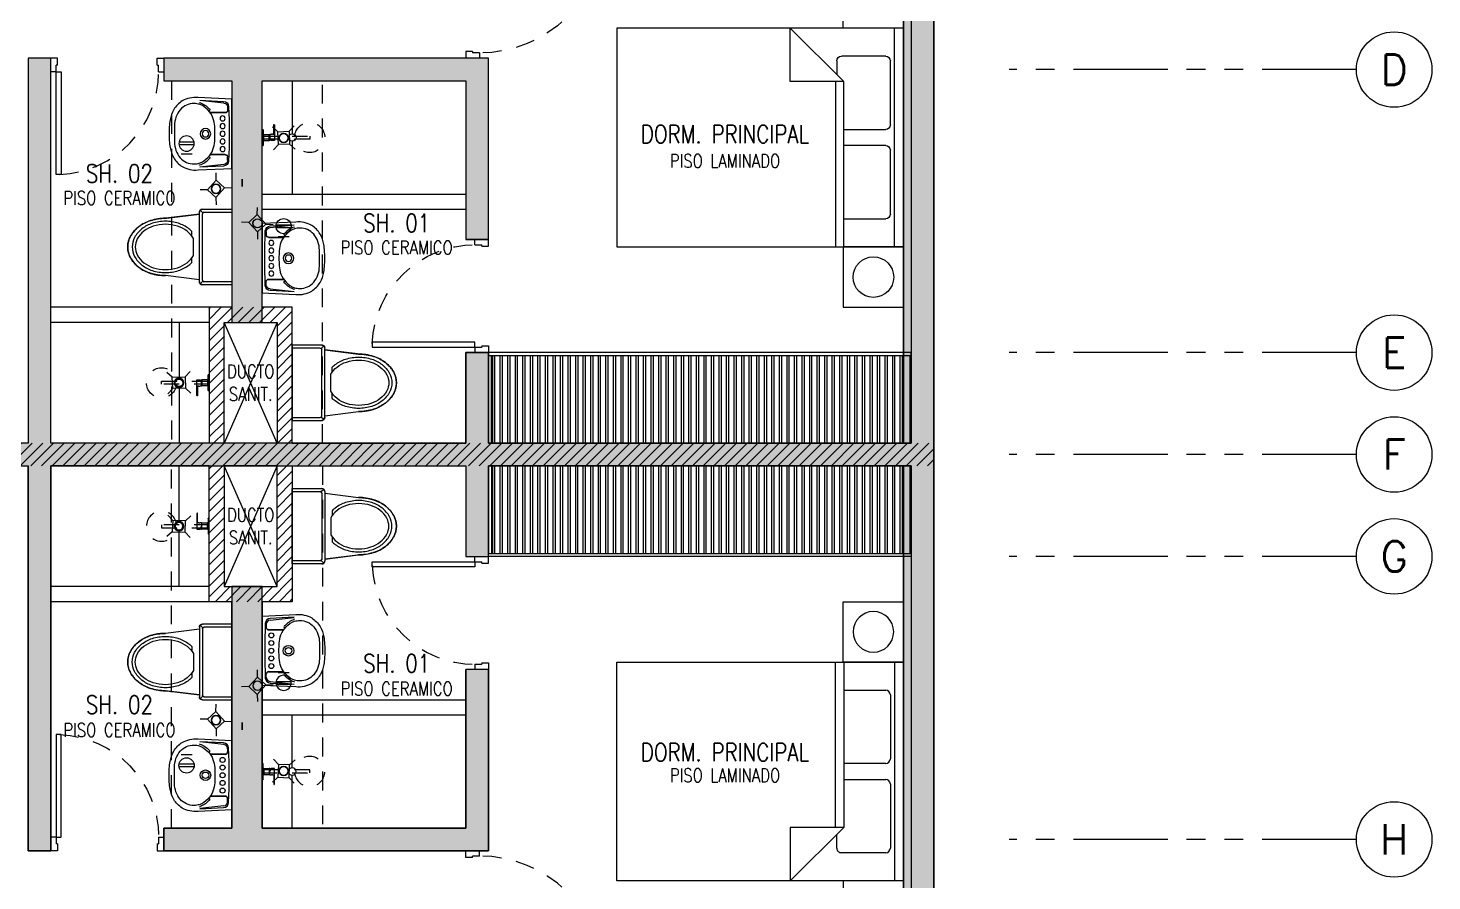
# Model space of a CAD drawing. Header units: millimetres. Extents: x 3738 to 3833, y 1327 to 1657.
# Drawn here: x 3812.52 to 3821.82, y 1460.84 to 1466.49 of the extents above; entities that cross this region are included whole.
import ezdxf
from ezdxf.enums import TextEntityAlignment as Align

# ---------------------------------------------------------------- set-up
doc = ezdxf.new("R2010")
doc.units = ezdxf.units.MM
for name, pattern in [('HIDDEN2', [0.1875, 0.125, -0.0625]), ('PHANTOM', [63.5, 31.75, -6.35, 6.35, -6.35, 6.35, -6.35]), ('PHANTOM2', [1.25, 0.625, -0.125, 0.125, -0.125, 0.125, -0.125]), ('X-REF_DP_Arquitectura$0$HIDDEN', [0.375, 0.25, -0.125])]:
    doc.linetypes.add(name, pattern=pattern)
doc.layers.get('0').update_dxf_attribs({"color": 251, "lineweight": 9})
doc.layers.get('DEFPOINTS').update_dxf_attribs({"color": 251, "lineweight": 9})
for name, color, linetype, lineweight in [('A-07', 251, 'Continuous', 13), ('A-EJES', 251, 'PHANTOM', 13), ('A-LINEAS', 251, 'Continuous', 13), ('A-MOBILIARIO', 251, 'Continuous', 13), ('A-MURO BAJO', 251, 'Continuous', 13), ('A-MUROS', 251, 'Continuous', 13), ('A-PROYECCIONES', 251, 'HIDDEN2', 13), ('A-SANITARIOS', 251, 'Continuous', 13), ('A-TEXTO-ACABADO PISO', 251, 'Continuous', 13), ('A-TEXTO-AMBIENTE', 251, 'Continuous', 13), ('A_20_Estructuras', 251, 'Continuous', 13), ('A_30_DispositivosSanit', 251, 'Continuous', 13), ('A_50_TextoAmbiente', 251, 'Continuous', 13), ('A_50_TextoIndicaciones', 251, 'Continuous', 13), ('A_50_Vigas', 251, 'X-REF_DP_Arquitectura$0$HIDDEN', 13), ('A_60_HatchEstructuras', 251, 'Continuous', 13), ('DLP_MOBILIARIO FIJO', 251, 'Continuous', 13), ('MURO CF 120', 251, 'Continuous', 13), ('MURO CF 60', 251, 'Continuous', 13)]:
    doc.layers.add(name, color=color, linetype=linetype, lineweight=lineweight)
doc.styles.add('ROMANS', font='romans.shx', dxfattribs={"width": 0.8})
pattern_1 = [(270, (22.9, -6.524964), (0.05, -9e-18), [])]
pattern_2 = [(45, (-21.67, -43.67528), (-0.03535534, 0.03535534), [])]

# ---------------------------------------------------------------- blocks, each defined once
blk = doc.blocks.new('EF-P2-P4')
at = {"layer": 'A_60_HatchEstructuras'}
h = blk.add_hatch(color=256, dxfattribs=at)
h.dxf.hatch_style = 1
h.paths.add_polyline_path([(45.75, -8.35), (45.6032, -8.35), (45.6, -8.35), (45.6, -9.4), (44.25, -9.4), (44.25, -7.8), (44.05, -7.8), (44.05, -9.4), (43.6, -9.4), (43.6, -9.55), (45.75, -9.55)], flags=17)
h.paths.add_polyline_path([(45.75, -7), (48.5, -7), (48.5, -11.05), (48.7, -11.05), (48.7, -2.8), (48.5, -2.8), (48.5, -6.85), (45.75, -6.85), (45.75, -6.25), (45.6, -6.25), (45.6, -6.85), (42.85, -6.85), (42.85, -4.3), (42.7, -4.3), (42.7, -6.85), (39.8499, -6.85), (39.8499, -7), (42.7, -7), (42.7, -9.55), (42.85, -9.55), (42.85, -7), (45.6, -7), (45.6, -7.6), (45.75, -7.6)])
h.paths.add_polyline_path([(45.75, -4.3), (43.6, -4.3), (43.6, -4.45), (44.05, -4.45), (44.05, -6.05), (44.25, -6.05), (44.25, -4.45), (45.6, -4.45), (45.6, -5.5), (45.75, -5.5)], flags=17)
at = {"elevation": 0}
for points in [[(44.35, -6.8501), (44, -6.05)], [(44.35, -6.05), (44, -6.8501)], [(44.35, -7.8001), (44, -7)], [(44.35, -7), (44, -7.8001)]]:
    blk.add_lwpolyline(points, dxfattribs=at)
at = {"layer": 'A_20_Estructuras'}
for points in [[(45.75, -7), (48.5, -7), (48.5, -11.05), (48.7, -11.05), (48.7, -2.8), (48.5, -2.8), (48.5, -6.85), (45.75, -6.85), (45.75, -6.25), (45.6, -6.25), (45.6, -6.85), (42.85, -6.85), (42.85, -4.3), (42.7, -4.3), (42.7, -6.85), (39.8499, -6.85), (39.8499, -7), (42.7, -7), (42.7, -9.55), (42.85, -9.55), (42.85, -7), (45.6, -7), (45.6, -7.6), (45.75, -7.6)], [(45.75, -4.3), (43.6, -4.3), (43.6, -4.45), (44.05, -4.45), (44.05, -6.05), (44.25, -6.05), (44.25, -4.45), (45.6, -4.45), (45.6, -5.5), (45.75, -5.5)], [(45.75, -8.35), (45.6032, -8.35), (45.6, -8.35), (45.6, -9.4), (44.25, -9.4), (44.25, -7.8), (44.05, -7.8), (44.05, -9.4), (43.6, -9.4), (43.6, -9.55), (45.75, -9.55)]]:
    blk.add_lwpolyline(points, close=True, dxfattribs=at)
at = {"layer": 'A_50_Vigas'}
for p, q in [((44, -6.8501, 0), (44, -6.05, 0)), ((44.2494, -6.05, 0), (44.3494, -6.05, 0)), ((44.25, -6.05, 0), (44.35, -6.05, 0)), ((44.35, -6.05, 0), (44.35, -6.8501, 0)), ((44, -7, 0), (44, -7.8001, 0)), ((44.35, -7.8001, 0), (44.35, -7, 0)), ((44.25, -7.8001, 0), (44.35, -7.8001, 0))]:
    blk.add_line(p, q, dxfattribs=at)
at = {"layer": 'A_50_Vigas', "elevation": 0}
for points in [[(44, -6.05), (44.05, -6.05)], [(44, -7.8001), (44.05, -7.8001)]]:
    blk.add_lwpolyline(points, dxfattribs=at)
blk = doc.blocks.new('JUNTA2')
at = {"layer": 'DLP_MOBILIARIO FIJO'}
h = blk.add_hatch(dxfattribs=at)
h.set_pattern_fill('_USER', color=8, scale=0.05, angle=270, pattern_type=0)
h.set_pattern_definition(pattern_1)
h.paths.add_polyline_path([(22.9, -6.375), (20.15, -6.375), (20.15, -5.795), (22.9, -5.795)])
h = blk.add_hatch(dxfattribs=at)
h.set_pattern_fill('_USER', color=8, scale=0.05, angle=270, pattern_type=0)
h.set_pattern_definition(pattern_1)
h.paths.add_polyline_path([(22.9, -6.525), (20.15, -6.525), (20.15, -7.105), (22.9, -7.105)])
at = {"layer": 'A-MUROS', "elevation": 0}
blk.add_lwpolyline([(20.15, -6.375), (22.9, -6.375), (22.9, -2.325), (23.1, -2.325), (23.1, -10.575), (22.9, -10.575), (22.9, -6.525), (20.15, -6.525)], dxfattribs=at)
at = {"layer": 'DLP_MOBILIARIO FIJO', "elevation": 0}
for points in [[(20.15, -5.775), (20.15, -5.795), (22.9, -5.795), (22.9, -5.775)], [(20.15, -7.125), (20.15, -7.105), (22.9, -7.105), (22.9, -7.125)]]:
    blk.add_lwpolyline(points, close=True, dxfattribs=at)
at = {"layer": 'DLP_MOBILIARIO FIJO', "color": 8, "elevation": 0}
for points in [[(22.9, -6.375), (20.15, -6.375), (20.15, -5.795), (22.9, -5.795)], [(22.9, -6.525), (20.15, -6.525), (20.15, -7.105), (22.9, -7.105)]]:
    blk.add_lwpolyline(points, close=True, dxfattribs=at)
blk = doc.blocks.new('A$C3E6679A6')
for p, q in [((0, 1.8444), (0.0001, 1.9044)), ((0.0001, 1.9044), (1.4501, 1.9044)), ((1.4501, 1.9044), (1.4501, 1.8444))]:
    blk.add_line(p, q)
at = {"linetype": 'Continuous'}
for p, q in [((0, 1.8444), (1.45, 1.8444)), ((0, 0.0044), (0, 1.8444)), ((0.1867, 1.5087), (0.1867, 1.786)), ((0.2173, 1.8167), (0.6414, 1.8167)), ((0.672, 1.786), (0.672, 1.5087)), ((0.778, 1.5087), (0.778, 1.786)), ((0.8086, 1.8167), (1.2327, 1.8167)), ((1.2633, 1.786), (1.2633, 1.4926)), ((1.45, 1.8444), (1.45, 0.0044)), ((0, 1.5084), (1.0953, 1.5084)), ((1.45, 1.1538), (1.0953, 1.5084)), ((1.0953, 1.5084), (1.0953, 1.1538)), ((1.0953, 1.4524), (0, 1.4524)), ((1.2327, 1.462), (1.1418, 1.462)), ((1.0953, 1.1538), (1.45, 1.1538)), ((1.45, 0.0044), (0, 0.0044))]:
    blk.add_line(p, q, dxfattribs=at)
for centre, start, end in [((0.2173, 1.786), 90, 180), ((0.6414, 1.786), 0, 90), ((0.8086, 1.786), 90, 180), ((1.2327, 1.786), 0, 90), ((1.2327, 1.4926), 270, 0)]:
    blk.add_arc(centre, 0.0306, start, end, dxfattribs=at)
at = {"layer": 'DEFPOINTS', "color": 0, "linetype": 'ByBlock'}
for p in [(0, 1.9044), (0, 0)]:
    blk.add_point(p, dxfattribs=at)
blk = doc.blocks.new('A$C2EBA15F5')
blk.add_lwpolyline([(0, 0.4), (0, 0), (0.4, 0), (0.4, 0.4)], close=True)
blk.add_circle((0.2, 0.2), 0.1344)
blk = doc.blocks.new('SIFON JET_PLANTA')
at = {"extrusion": (-2.64698e-23, 6.61744e-24, -1)}
for p, q in [((-0.5016, 0.1842, 0), (-0.4865, 0.1867, 0)), ((-0.4865, 0.1867, 0), (-0.4763, 0.188, 0)), ((-0.4763, 0.188, 0), (-0.4726, 0.1884, 0)), ((-0.4726, 0.1884, 0), (-0.4636, 0.1892, 0)), ((-0.4636, 0.1892, 0), (-0.4549, 0.1897, 0)), ((-0.4549, 0.1897, 0), (-0.449, 0.1899, 0)), ((-0.449, 0.1899, 0), (-0.44, 0.19, 0)), ((-0.44, 0.19, 0), (-0.4322, 0.191, 0)), ((-0.4322, 0.191, 0), (-0.215, 0.2181, 0)), ((-0.215, 0.2278, 0), (-0.2149, 0.2323, 0)), ((-0.215, 0.2234, 0), (-0.215, 0.2278, 0)), ((-0.215, 0.2181, 0), (-0.215, 0.2234, 0)), ((-0.2149, 0.2323, 0), (-0.2142, 0.2356, 0)), ((-0.2142, 0.2356, 0), (-0.2129, 0.239, 0)), ((-0.2129, 0.239, 0), (-0.211, 0.2419, 0)), ((-0.211, 0.2419, 0), (-0.2091, 0.2441, 0)), ((-0.2091, 0.2441, 0), (-0.2077, 0.2455, 0)), ((-0.2077, 0.2455, 0), (-0.2055, 0.247, 0)), ((-0.2055, 0.247, 0), (-0.2007, 0.2492, 0)), ((-0.2007, 0.2492, 0), (-0.195, 0.25, 0)), ((-0.195, 0.25, 0), (-0.195, 0.25, 0)), ((-0.195, 0.25, 0), (-0.1605, 0.25, 0)), ((-0.1605, 0.25, 0), (-0.0975, 0.25, 0)), ((-0.0975, 0.25, 0), (-0.0323, 0.25, 0)), ((-0.0323, 0.25, 0), (0, 0.25, 0)), ((0, 0.25, 0), (0, -0.25, 0)), ((-0.6611, 0.088, 0), (-0.657, 0.0936, 0)), ((-0.657, 0.0936, 0), (-0.6534, 0.0984, 0)), ((-0.657, 0.0936, 0), (-0.657, 0.0936, 0)), ((-0.6534, 0.0984, 0), (-0.6503, 0.1023, 0)), ((-0.6534, 0.0984, 0), (-0.6534, 0.0984, 0)), ((-0.6503, 0.1023, 0), (-0.6453, 0.108, 0)), ((-0.6453, 0.108, 0), (-0.6386, 0.1152, 0)), ((-0.6386, 0.1152, 0), (-0.6326, 0.121, 0)), ((-0.6326, 0.121, 0), (-0.6299, 0.1235, 0)), ((-0.6299, 0.1235, 0), (-0.6251, 0.1276, 0)), ((-0.6251, 0.1276, 0), (-0.6206, 0.1314, 0)), ((-0.6206, 0.1314, 0), (-0.6168, 0.1344, 0)), ((-0.6168, 0.1344, 0), (-0.6106, 0.1389, 0)), ((-0.6106, 0.1389, 0), (-0.6061, 0.142, 0)), ((-0.6061, 0.142, 0), (-0.6, 0.1461, 0)), ((-0.6, 0.1461, 0), (-0.5963, 0.1484, 0)), ((-0.5963, 0.1484, 0), (-0.5908, 0.1517, 0)), ((-0.5908, 0.1517, 0), (-0.5862, 0.1543, 0)), ((-0.5862, 0.1543, 0), (-0.5794, 0.158, 0)), ((-0.5794, 0.158, 0), (-0.5693, 0.1629, 0)), ((-0.5693, 0.1629, 0), (-0.5517, 0.1703, 0)), ((-0.5517, 0.1703, 0), (-0.5465, 0.1722, 0)), ((-0.5465, 0.1722, 0), (-0.5385, 0.1749, 0)), ((-0.5385, 0.1749, 0), (-0.5346, 0.176, 0)), ((-0.5346, 0.176, 0), (-0.5265, 0.1784, 0)), ((-0.5265, 0.1784, 0), (-0.5216, 0.1797, 0)), ((-0.5216, 0.1797, 0), (-0.5148, 0.1813, 0)), ((-0.5148, 0.1813, 0), (-0.5079, 0.1829, 0)), ((-0.5079, 0.1829, 0), (-0.5016, 0.1842, 0)), ((-0.69, 0, 0), (-0.6899, 0.0044, 0)), ((-0.6899, 0.0044, 0), (-0.6897, 0.0096, 0)), ((-0.6897, 0.0096, 0), (-0.6893, 0.014, 0)), ((-0.6893, 0.014, 0), (-0.6887, 0.0194, 0)), ((-0.6887, 0.0194, 0), (-0.6881, 0.0236, 0)), ((-0.6881, 0.0236, 0), (-0.6872, 0.0284, 0)), ((-0.6881, 0.0236, 0), (-0.6881, 0.0236, 0)), ((-0.6872, 0.0284, 0), (-0.6867, 0.031, 0)), ((-0.6867, 0.031, 0), (-0.6855, 0.0361, 0)), ((-0.6855, 0.0361, 0), (-0.6838, 0.0421, 0)), ((-0.6855, 0.0361, 0), (-0.6855, 0.0361, 0)), ((-0.6838, 0.0421, 0), (-0.6819, 0.048, 0)), ((-0.6838, 0.0421, 0), (-0.6838, 0.0421, 0)), ((-0.6819, 0.048, 0), (-0.6804, 0.0521, 0)), ((-0.6804, 0.0521, 0), (-0.6793, 0.0547, 0)), ((-0.6793, 0.0547, 0), (-0.6779, 0.0582, 0)), ((-0.6779, 0.0582, 0), (-0.6745, 0.0655, 0)), ((-0.6745, 0.0655, 0), (-0.6722, 0.0699, 0)), ((-0.6745, 0.0655, 0), (-0.6745, 0.0655, 0)), ((-0.6722, 0.0699, 0), (-0.6705, 0.0728, 0)), ((-0.6705, 0.0728, 0), (-0.669, 0.0755, 0)), ((-0.669, 0.0755, 0), (-0.6672, 0.0785, 0)), ((-0.6672, 0.0785, 0), (-0.665, 0.082, 0)), ((-0.665, 0.082, 0), (-0.6634, 0.0845, 0)), ((-0.6634, 0.0845, 0), (-0.6611, 0.088, 0)), ((-0.6899, -0.0065, 0), (-0.69, 0, 0)), ((-0.6896, -0.0111, 0), (-0.6899, -0.0065, 0)), ((-0.6891, -0.0164, 0), (-0.6896, -0.0111, 0)), ((-0.6881, -0.0232, 0), (-0.6891, -0.0164, 0)), ((-0.6876, -0.0264, 0), (-0.6881, -0.0232, 0)), ((-0.687, -0.0296, 0), (-0.6876, -0.0264, 0)), ((-0.6864, -0.0321, 0), (-0.687, -0.0296, 0)), ((-0.6855, -0.0361, 0), (-0.6864, -0.0321, 0)), ((-0.6838, -0.0419, 0), (-0.6855, -0.0361, 0)), ((-0.6827, -0.0457, 0), (-0.6838, -0.0419, 0)), ((-0.6814, -0.0492, 0), (-0.6827, -0.0457, 0)), ((-0.6803, -0.0522, 0), (-0.6814, -0.0492, 0)), ((-0.6792, -0.0551, 0), (-0.6803, -0.0522, 0)), ((-0.6779, -0.0581, 0), (-0.6792, -0.0551, 0)), ((-0.677, -0.0602, 0), (-0.6779, -0.0581, 0)), ((-0.6751, -0.0642, 0), (-0.677, -0.0602, 0)), ((-0.6722, -0.0699, 0), (-0.6751, -0.0642, 0)), ((-0.6706, -0.0727, 0), (-0.6722, -0.0699, 0)), ((-0.6679, -0.0774, 0), (-0.6706, -0.0727, 0)), ((-0.6646, -0.0826, 0), (-0.6679, -0.0774, 0)), ((-0.6623, -0.0862, 0), (-0.6646, -0.0826, 0)), ((-0.6599, -0.0897, 0), (-0.6623, -0.0862, 0)), ((-0.6554, -0.0958, 0), (-0.6599, -0.0897, 0)), ((-0.6494, -0.1032, 0), (-0.6554, -0.0958, 0)), ((-0.6458, -0.1074, 0), (-0.6494, -0.1032, 0)), ((-0.64, -0.1137, 0), (-0.6458, -0.1074, 0)), ((-0.6379, -0.1158, 0), (-0.64, -0.1137, 0)), ((-0.6347, -0.119, 0), (-0.6379, -0.1158, 0)), ((-0.6335, -0.1201, 0), (-0.6347, -0.119, 0)), ((-0.6347, -0.119, 0), (-0.6347, -0.119, 0)), ((-0.6318, -0.1217, 0), (-0.6335, -0.1201, 0)), ((-0.6305, -0.123, 0), (-0.6318, -0.1217, 0)), ((-0.6318, -0.1217, 0), (-0.6318, -0.1217, 0)), ((-0.6288, -0.1244, 0), (-0.6305, -0.123, 0)), ((-0.6276, -0.1255, 0), (-0.6288, -0.1244, 0)), ((-0.6262, -0.1268, 0), (-0.6276, -0.1255, 0)), ((-0.6245, -0.1281, 0), (-0.6262, -0.1268, 0)), ((-0.6235, -0.1291, 0), (-0.6245, -0.1281, 0)), ((-0.6245, -0.1281, 0), (-0.6245, -0.1281, 0)), ((-0.6223, -0.13, 0), (-0.6235, -0.1291, 0)), ((-0.6215, -0.1307, 0), (-0.6223, -0.13, 0)), ((-0.6204, -0.1315, 0), (-0.6215, -0.1307, 0)), ((-0.6193, -0.1324, 0), (-0.6204, -0.1315, 0)), ((-0.6179, -0.1335, 0), (-0.6193, -0.1324, 0)), ((-0.6168, -0.1344, 0), (-0.6179, -0.1335, 0)), ((-0.6153, -0.1355, 0), (-0.6168, -0.1344, 0)), ((-0.6142, -0.1363, 0), (-0.6153, -0.1355, 0)), ((-0.612, -0.1379, 0), (-0.6142, -0.1363, 0)), ((-0.6086, -0.1403, 0), (-0.612, -0.1379, 0)), ((-0.607, -0.1415, 0), (-0.6086, -0.1403, 0)), ((-0.6058, -0.1422, 0), (-0.607, -0.1415, 0)), ((-0.6039, -0.1435, 0), (-0.6058, -0.1422, 0)), ((-0.602, -0.1448, 0), (-0.6039, -0.1435, 0)), ((-0.6004, -0.1458, 0), (-0.602, -0.1448, 0)), ((-0.5987, -0.1469, 0), (-0.6004, -0.1458, 0)), ((-0.5964, -0.1483, 0), (-0.5987, -0.1469, 0)), ((-0.595, -0.1492, 0), (-0.5964, -0.1483, 0)), ((-0.5936, -0.15, 0), (-0.595, -0.1492, 0)), ((-0.5918, -0.1511, 0), (-0.5936, -0.15, 0)), ((-0.5896, -0.1524, 0), (-0.5918, -0.1511, 0)), ((-0.5871, -0.1538, 0), (-0.5896, -0.1524, 0)), ((-0.5833, -0.1559, 0), (-0.5871, -0.1538, 0)), ((-0.5781, -0.1587, 0), (-0.5833, -0.1559, 0)), ((-0.5759, -0.1598, 0), (-0.5781, -0.1587, 0)), ((-0.5738, -0.1608, 0), (-0.5759, -0.1598, 0)), ((-0.5702, -0.1625, 0), (-0.5738, -0.1608, 0)), ((-0.5675, -0.1637, 0), (-0.5702, -0.1625, 0)), ((-0.5659, -0.1645, 0), (-0.5675, -0.1637, 0)), ((-0.5644, -0.1652, 0), (-0.5659, -0.1645, 0)), ((-0.5614, -0.1664, 0), (-0.5644, -0.1652, 0)), ((-0.5598, -0.1671, 0), (-0.5614, -0.1664, 0)), ((-0.5568, -0.1683, 0), (-0.5598, -0.1671, 0)), ((-0.5543, -0.1693, 0), (-0.5568, -0.1683, 0)), ((-0.551, -0.1706, 0), (-0.5543, -0.1693, 0)), ((-0.5491, -0.1713, 0), (-0.551, -0.1706, 0)), ((-0.5465, -0.1722, 0), (-0.5491, -0.1713, 0)), ((-0.5449, -0.1728, 0), (-0.5465, -0.1722, 0)), ((-0.5428, -0.1735, 0), (-0.5449, -0.1728, 0)), ((-0.5412, -0.174, 0), (-0.5428, -0.1735, 0)), ((-0.5385, -0.1749, 0), (-0.5412, -0.174, 0)), ((-0.5352, -0.1759, 0), (-0.5385, -0.1749, 0)), ((-0.5385, -0.1749, 0), (-0.5385, -0.1749, 0)), ((-0.5321, -0.1768, 0), (-0.5352, -0.1759, 0)), ((-0.5296, -0.1775, 0), (-0.5321, -0.1768, 0)), ((-0.5267, -0.1783, 0), (-0.5296, -0.1775, 0)), ((-0.5238, -0.1791, 0), (-0.5267, -0.1783, 0)), ((-0.5267, -0.1783, 0), (-0.5267, -0.1783, 0)), ((-0.5217, -0.1796, 0), (-0.5238, -0.1791, 0)), ((-0.5177, -0.1807, 0), (-0.5217, -0.1796, 0)), ((-0.5151, -0.1813, 0), (-0.5177, -0.1807, 0)), ((-0.5118, -0.1821, 0), (-0.5151, -0.1813, 0)), ((-0.5094, -0.1826, 0), (-0.5118, -0.1821, 0)), ((-0.5066, -0.1832, 0), (-0.5094, -0.1826, 0)), ((-0.5022, -0.184, 0), (-0.5066, -0.1832, 0)), ((-0.4974, -0.1849, 0), (-0.5022, -0.184, 0)), ((-0.495, -0.1854, 0), (-0.4974, -0.1849, 0)), ((-0.4974, -0.1849, 0), (-0.4974, -0.1849, 0)), ((-0.4936, -0.1856, 0), (-0.495, -0.1854, 0)), ((-0.4916, -0.1859, 0), (-0.4936, -0.1856, 0)), ((-0.4884, -0.1864, 0), (-0.4916, -0.1859, 0)), ((-0.4862, -0.1867, 0), (-0.4884, -0.1864, 0)), ((-0.4824, -0.1872, 0), (-0.4862, -0.1867, 0)), ((-0.4812, -0.1874, 0), (-0.4824, -0.1872, 0)), ((-0.4785, -0.1877, 0), (-0.4812, -0.1874, 0)), ((-0.4761, -0.188, 0), (-0.4785, -0.1877, 0)), ((-0.4735, -0.1883, 0), (-0.4761, -0.188, 0)), ((-0.4695, -0.1887, 0), (-0.4735, -0.1883, 0)), ((-0.4651, -0.189, 0), (-0.4695, -0.1887, 0)), ((-0.4639, -0.1891, 0), (-0.4651, -0.189, 0)), ((-0.4651, -0.189, 0), (-0.4651, -0.189, 0)), ((-0.4619, -0.1893, 0), (-0.4639, -0.1891, 0)), ((-0.4592, -0.1894, 0), (-0.4619, -0.1893, 0)), ((-0.4568, -0.1896, 0), (-0.4592, -0.1894, 0)), ((-0.455, -0.1897, 0), (-0.4568, -0.1896, 0)), ((-0.4518, -0.1898, 0), (-0.455, -0.1897, 0)), ((-0.449, -0.1899, 0), (-0.4518, -0.1898, 0)), ((-0.4467, -0.1899, 0), (-0.449, -0.1899, 0)), ((-0.4428, -0.19, 0), (-0.4467, -0.1899, 0)), ((-0.44, -0.19, 0), (-0.4428, -0.19, 0)), ((-0.215, -0.2181, 0), (-0.44, -0.19, 0)), ((-0.215, -0.227, 0), (-0.215, -0.2181, 0)), ((-0.215, -0.23, 0), (-0.215, -0.227, 0)), ((-0.2147, -0.2335, 0), (-0.215, -0.23, 0)), ((-0.2138, -0.2369, 0), (-0.2147, -0.2335, 0)), ((-0.2126, -0.2395, 0), (-0.2138, -0.2369, 0)), ((-0.2138, -0.2369, 0), (-0.2138, -0.2369, 0)), ((-0.2108, -0.2423, 0), (-0.2126, -0.2395, 0)), ((-0.2126, -0.2395, 0), (-0.2126, -0.2395, 0)), ((-0.2091, -0.2441, 0), (-0.2108, -0.2423, 0)), ((-0.2108, -0.2423, 0), (-0.2108, -0.2423, 0)), ((-0.2108, -0.2423, 0), (-0.2108, -0.2423, 0)), ((-0.209, -0.244, 0), (-0.2091, -0.2441, 0)), ((-0.2067, -0.2462, 0), (-0.209, -0.244, 0)), ((-0.209, -0.244, 0), (-0.209, -0.244, 0)), ((-0.2029, -0.2484, 0), (-0.2067, -0.2462, 0)), ((-0.2067, -0.2462, 0), (-0.2067, -0.2462, 0)), ((-0.1995, -0.2495, 0), (-0.2029, -0.2484, 0)), ((-0.2029, -0.2484, 0), (-0.2029, -0.2484, 0)), ((-0.195, -0.25, 0), (-0.1995, -0.2495, 0)), ((0, -0.25, 0), (-0.195, -0.25, 0))]:
    blk.add_line(p, q, dxfattribs=at)
for p, q in [((-0.215, 0.2181, 0), (-0.44, 0.19, 0)), ((-0.215, -0.23, 0), (-0.215, 0.23, 0)), ((-0.2091, 0.2441, 0), (-0.1921, 0.2271, 0)), ((-0.195, 0.25, 0), (0, 0.25, 0)), ((-0.195, -0.22, 0), (-0.195, 0.22, 0)), ((-0.185, 0.23, 0), (0, 0.23, 0)), ((0, 0.25, 0), (0, -0.25, 0)), ((-0.265, 0.0718, 0), (-0.265, 0.1028, 0)), ((-0.255, -0.0562, 0), (-0.255, 0.0562, 0)), ((-0.265, -0.1028, 0), (-0.265, -0.0718, 0)), ((-0.215, -0.2181, 0), (-0.44, -0.19, 0)), ((-0.2091, -0.2441, 0), (-0.1921, -0.2271, 0)), ((0, -0.25, 0), (-0.195, -0.25, 0)), ((0, -0.23, 0), (-0.185, -0.23, 0))]:
    blk.add_line(p, q)
at = {"elevation": 0}
for points in [[(-0.265, 0.1028, 0.0362), (-0.2844, 0.1202, 0.08725), (-0.3535, 0.1565, 0.077598), (-0.44, 0.17, 0.077598), (-0.5265, 0.1565, 0.08725), (-0.5956, 0.1202, 0.105601), (-0.6443, 0.0627, 0.12364), (-0.66, 0, 0.12364), (-0.6443, -0.0627, 0.105601), (-0.5956, -0.1202, 0.08725), (-0.5265, -0.1565, 0.077598), (-0.44, -0.17, 0.077598)], [(-0.255, 0.0562, 0.100268), (-0.2967, 0.1044, 0.08725), (-0.3596, 0.1374, 0.077598), (-0.44, 0.15, 0.077598), (-0.5204, 0.1374, 0.08725), (-0.5833, 0.1044, 0.105601), (-0.6266, 0.0532, 0.12364), (-0.64, 0, 0.12364), (-0.6266, -0.0532, 0.105601), (-0.5833, -0.1044, 0.08725), (-0.5204, -0.1374, 0.077598), (-0.44, -0.15, 0.077598)], [(-0.44, -0.15, 0.077598), (-0.3596, -0.1374, 0.08725), (-0.2967, -0.1044, 0.100268), (-0.255, -0.0562, 0.12364)], [(-0.44, -0.17, 0.077598), (-0.3535, -0.1565, 0.08725), (-0.2844, -0.1202, 0.0362), (-0.265, -0.1028, 0.12364)]]:
    blk.add_lwpolyline(points, format="xyb", dxfattribs=at)
for centre, radius, start, end in [((-0.44, -0.1379, 0), 0.3279, 90, 107.47412), ((-0.195, 0.23, 0), 0.02, 90, 180), ((-0.185, 0.22, 0), 0.01, 90, 180), ((-0.4939, -0.0273, 0), 0.203, 127.23483, 151.40883), ((-0.4613, -0.0702, 0), 0.257, 107.47412, 127.23483), ((-0.544, 0, 0), 0.146, 151.40883, 180), ((-0.544, 0, 0), 0.146, 180, 208.59117), ((-0.4939, 0.0273, 0), 0.203, 208.59117, 232.76517), ((-0.4613, 0.0702, 0), 0.257, 232.76517, 252.52588), ((-0.44, 0.1379, 0), 0.3279, 252.52588, 270), ((-0.195, -0.23, 0), 0.02, 180, 270), ((-0.185, -0.22, 0), 0.01, 180, 270)]:
    blk.add_arc(centre, radius, start, end)
blk = doc.blocks.new('BOWL-ITALGRIF_VARADERO_01')
for p, q in [((-0.2032, -0.1971), (-0.2208, -0.038)), ((0.2032, -0.1971), (0.2208, -0.038)), ((-0.1404, -0.2077), (-0.1424, -0.1083)), ((-0.1375, -0.205), (-0.1375, -0.1117)), ((0.1375, -0.205), (0.1375, -0.1117)), ((0.1404, -0.2077), (0.1424, -0.1083)), ((-0.1753, -0.222), (-0.1544, -0.222)), ((0.1753, -0.222), (0.1544, -0.222))]:
    blk.add_line(p, q)
for points in [[(-0.0917, 0.1589, -0.02989), (-0.0456, 0.1646, -0.007822), (0.0456, 0.1646, -0.02989), (0.0918, 0.1589, -0.091737), (0.1601, 0.1343, -0.112496), (0.2175, 0.0792, -0.147885), (0.2402, -0.0257), (0.23, -0.25), (-0.23, -0.25), (-0.2402, -0.0257, -0.147885), (-0.2175, 0.0792, -0.112496), (-0.1601, 0.1343, -0.091737)], [(-0.0496, -0.1363, -0.062677), (-0.1048, -0.1249, -0.110639), (-0.1576, -0.091, -0.120976), (-0.195, -0.0344, -0.061198), (-0.2, 0, -0.21707), (-0.1593, 0.092, -0.174983), (-0.0545, 0.1298, -0.010618), (0, 0.131, -0.010618), (0.0545, 0.1298, -0.174983), (0.1593, 0.092, -0.21707), (0.2, 0, -0.061198), (0.195, -0.0344, -0.120976), (0.1576, -0.091, -0.110639), (0.1048, -0.1249, -0.062677), (0.0496, -0.1363, -0.017583), (0, -0.138, -0.017583)]]:
    blk.add_lwpolyline(points, format="xyb", close=True)
for points in [[(-0.2216, -0.0381), (-0.2145, -0.1954, 0.390823), (-0.1807, -0.2288, 0.017524), (0.1807, -0.2288, 0.390823), (0.2145, -0.1954), (0.2216, -0.0381)], [(-0.2072, -0.035, 0.005), (-0.2064, -0.038, 0.121292), (-0.166, -0.0996, 0.007977), (-0.1624, -0.1031)], [(0.2072, -0.035, -0.005), (0.2064, -0.038, -0.121292), (0.166, -0.0996, -0.007977), (0.1624, -0.1031)]]:
    blk.add_lwpolyline(points, format="xyb")
for centre, radius in [((0, -0.075), 0.035), ((0, -0.075), 0.0215), ((-0.1015, -0.1885), 0.0165), ((-0.051, -0.1885), 0.0165), ((0, -0.1885), 0.0165), ((0.051, -0.1885), 0.0165), ((0.1015, -0.1885), 0.0165)]:
    blk.add_circle(centre, radius)
for centre, radius, start, end in [((-0.1583, -0.0987), 0.006, 226.64309, 46.64309), ((-0.1404, -0.1083), 0.002, 54.36186, 181.13739), ((-0.1355, -0.1117), 0.002, 56.71088, 180), ((0.1048, -0.1249), 9.094947017729287e-16, 0, 217.6714), ((0.1355, -0.1117), 0.002, 0, 123.28912), ((0.1404, -0.1083), 0.002, 358.86261, 125.63814), ((0.1583, -0.0987), 0.006, 133.35691, 313.35691), ((-0.1753, -0.194), 0.028, 186.31112, 270), ((-0.1545, -0.205), 0.017, 270, 0), ((-0.1544, -0.208), 0.014, 270, 1.13739), ((0.1545, -0.205), 0.017, 180, 270), ((0.1544, -0.208), 0.014, 178.86261, 270), ((0.1753, -0.194), 0.028, 270, 353.68888)]:
    blk.add_arc(centre, radius, start, end)
blk = doc.blocks.new('*U281')
for p, q in [((0.01, 0.705), (0.01, 0.75)), ((0.1, 0.715), (0.1, 0.75)), ((0.055, 0.705), (0.01, 0.705)), ((0.1, 0.715), (0.055, 0.715)), ((0.055, 0.705), (0.055, 0.715)), ((0.055, 0.045), (0.01, 0.045)), ((0.01, 0.045), (0.01, 0)), ((0.055, 0.045), (0.055, 0.035)), ((0.1, 0.035), (0.055, 0.035)), ((0.1, 0.035), (0.1, 0))]:
    blk.add_line(p, q)
blk.add_lwpolyline([(0.78, 0.07), (0.78, 0.035), (0.1, 0.035), (0.1, 0.07)], close=True)
at = {"color": 7, "linetype": 'HIDDEN2'}
blk.add_arc((0.0996, 0.0341), 0.6809, 2.23015, 89.96723, dxfattribs=at)
blk = doc.blocks.new('*U258')
for p, q in [((0.01, 0.855), (0.01, 0.9)), ((0.055, 0.855), (0.01, 0.855)), ((0.1, 0.865), (0.055, 0.865)), ((0.055, 0.855), (0.055, 0.865)), ((0.1, 0.865), (0.1, 0.9)), ((0.055, 0.045), (0.01, 0.045)), ((0.01, 0.045), (0.01, 0)), ((0.055, 0.045), (0.055, 0.035)), ((0.1, 0.035), (0.055, 0.035)), ((0.1, 0.035), (0.1, 0))]:
    blk.add_line(p, q)
blk.add_lwpolyline([(0.93, 0.07), (0.93, 0.035), (0.1, 0.035), (0.1, 0.07)], close=True)
at = {"color": 7, "linetype": 'HIDDEN2'}
blk.add_arc((0.0995, 0.0339), 0.8311, 2.23015, 89.96723, dxfattribs=at)
blk = doc.blocks.new('ducha marsano')
at = {"linetype": 'HIDDEN2', "ltscale": 0.5, "extrusion": (-4.9425e-10, -7.91123e-10, -1)}
for p, q in [((-0.01, 0), (0.01, 0)), ((0.01, 0), (0.01, -0.3155)), ((-0.0205, -0.08), (-0.0205, -0.0601)), ((0.021, -0.0815), (-0.019, -0.0815)), ((-0.0155, -0.058), (-0.0157, -0.058)), ((-0.01, -0.3155), (-0.01, 0)), ((0.0225, -0.0515), (-0.0001, -0.0515)), ((0.025, -0.0815), (0.021, -0.0815)), ((0.0225, -0.0515), (0.0225, -0.0627)), ((0.0225, -0.0682), (0.0225, -0.077)), ((0.0225, -0.077), (0.025, -0.077)), ((0.025, -0.077), (0.0771, -0.077)), ((0.0771, -0.0815), (0.025, -0.0815)), ((0.0771, -0.077), (0.0816, -0.077)), ((0.0816, -0.0815), (0.0771, -0.0815)), ((0.0816, -0.077), (0.082, -0.077)), ((0.082, -0.0815), (0.0816, -0.0815)), ((0.082, -0.077), (0.084, -0.077)), ((0.084, -0.0815), (0.082, -0.0815)), ((0.0855, -0.0785), (0.0855, -0.08)), ((0.01, -0.3155), (-0.01, -0.3155))]:
    blk.add_line(p, q, dxfattribs=at)
for centre, radius, start, end in [((0.019, -0.08), 0.0015, 270, 360), ((-0.0004, -0.0462), 0.02, 323.95812, 354.92979), ((0.0004, -0.0462), 0.02, 185.07021, 195.2705), ((-0.084, -0.0785), 0.0015, 90, 180), ((-0.084, -0.08), 0.0015, 180, 270), ((0, -0.3155), 0.1, 95.73917, 84.26083)]:
    blk.add_arc(centre, radius, start, end, dxfattribs=at)
at = {"linetype": 'HIDDEN2', "ltscale": 0.5, "extrusion": (-4.94252e-10, -7.91124e-10, -1)}
blk.add_ellipse((0, -0.0515), major_axis=(-0.0225, -0.0095), ratio=0.001448, start_param=0.425436, end_param=1.567366, dxfattribs=at)
at = {"linetype": 'HIDDEN2', "ltscale": 0.5}
for points, degree in [([(-0.0305, 0), (0, 0), (0.0305, 0)], 2), ([(0.0305, 0), (0.0415, 0), (0.0525, 0)], 2), ([(0.0525, 0), (0.0525, -0.0038), (0.0525, -0.0075)], 2), ([(-0.0525, 0), (-0.0525, -0.0038), (-0.0525, -0.0075)], 2), ([(-0.0525, 0), (-0.0415, 0), (-0.0305, 0)], 2), ([(-0.0525, -0.0075), (-0.0525, -0.0075), (-0.0525, -0.0075)], 2), ([(0.0305, -0.008), (0, -0.008), (-0.0305, -0.008)], 2), ([(-0.0215, -0.008), (-0.0215, -0.0093), (-0.0215, -0.0105)], 2), ([(-0.021, -0.011), (-0.007, -0.011), (0.007, -0.011), (0.021, -0.011)], 3), ([(-0.02, -0.011), (-0.02, -0.0294), (-0.02, -0.0477)], 2), ([(-0.0197, -0.048), (0, -0.048), (0.0197, -0.048)], 2), ([(0.02, -0.011), (0.02, -0.0294), (0.02, -0.0477)], 2), ([(0.0215, -0.008), (0.0215, -0.0093), (0.0215, -0.0105)], 2)]:
    blk.add_open_spline(points, degree=degree, dxfattribs=at)
for points, weights in [([(-0.0525, -0.0075), (-0.0525, -0.0075), (-0.0525, -0.0075)], [1, 0.990847086912, 0.982266230892]), ([(-0.052, -0.008), (-0.0525, -0.008), (-0.0525, -0.0075)], [1, 0.707106781193, 1]), ([(-0.0215, -0.0105), (-0.0215, -0.011), (-0.021, -0.011)], [1, 0.70710678154, 1]), ([(-0.02, -0.0477), (-0.02, -0.048), (-0.0197, -0.048)], [1, 0.707106780138, 1]), ([(0.02, -0.0477), (0.02, -0.048), (0.0197, -0.048)], [1, 0.707106779703, 1]), ([(0.0211, -0.011), (0.0211, -0.011), (0.021, -0.011)], [1, 0.992411795776, 1]), ([(0.052, -0.008), (0.0521, -0.008), (0.0521, -0.008)], [1, 0.992411795771, 1])]:
    blk.add_rational_spline(points, weights, degree=2, dxfattribs=at)
for points, knots in [([(-0.0305, -0.008), (-0.0332, -0.008), (-0.0374, -0.008), (-0.0424, -0.008), (-0.0458, -0.008), (-0.0486, -0.008), (-0.0512, -0.008), (-0.052, -0.008), (-0.052, -0.008)], [0, 0, 0, 0, 8.104572, 12.495263, 16.885954, 21.276645, 25.667336, 33.771908, 33.771908, 33.771908, 33.771908]), ([(0.0225, -0.0682), (0.0225, -0.0682), (0.0225, -0.0682), (0.0225, -0.0679), (0.0224, -0.0677), (0.0224, -0.0672), (0.0224, -0.0669), (0.0223, -0.0662), (0.0223, -0.0658), (0.0223, -0.0652), (0.0223, -0.0648), (0.0224, -0.0641), (0.0224, -0.0638), (0.0224, -0.0633), (0.0225, -0.0631), (0.0225, -0.0628), (0.0225, -0.0627), (0.0225, -0.0627)], [0.4148436, 0.4148436, 0.4148436, 0.4148436, 0.5185541, 0.5185541, 0.6222645, 0.6222645, 0.7259759, 0.7259759, 0.8296873, 0.8296873, 0.9333987, 0.9333987, 1.03711, 1.03711, 1.1408205, 1.1408205, 1.2445309, 1.2445309, 1.2445309, 1.2445309]), ([(0.052, -0.008), (0.052, -0.008), (0.0512, -0.008), (0.0486, -0.008), (0.0458, -0.008), (0.0424, -0.008), (0.0374, -0.008), (0.0332, -0.008), (0.0305, -0.008)], [0, 0, 0, 0, 8.104572, 12.495263, 16.885954, 21.276645, 25.667336, 33.771908, 33.771908, 33.771908, 33.771908])]:
    blk.add_open_spline(points, degree=3, knots=knots, dxfattribs=at)
for points, weights, degree, knots in [([(0.0211, -0.011), (0.0211, -0.011), (0.0211, -0.011), (0.0211, -0.011), (0.0214, -0.0109), (0.0215, -0.0107), (0.0215, -0.0105)], [0.918641037743, 0.918640949346, 0.918640860949, 0.918640772552, 0.789223156395, 0.789223156395, 0.918640772552], 3, [0.1238988, 0.1238988, 0.1238988, 0.1238988, 0.1238993, 0.1238993, 0.1238993, 0.78603, 0.78603, 0.78603, 0.78603]), ([(0.0521, -0.008), (0.0521, -0.008), (0.0521, -0.008), (0.0525, -0.0079), (0.0525, -0.0075)], [0.918641037749, 0.918640905153, 0.918640772558, 0.724517853988, 0.918640772558], 2, [0.1238988, 0.1238988, 0.1238988, 0.1238993, 0.1238993, 0.7860311, 0.7860311, 0.7860311])]:
    blk.add_rational_spline(points, weights, degree=degree, knots=knots, dxfattribs=at)
blk = doc.blocks.new('DPTO 65')
at = {"layer": 'DLP_MOBILIARIO FIJO'}
h = blk.add_hatch(dxfattribs=at)
h.set_pattern_fill('_USER', color=8, scale=0.05, angle=270, pattern_type=0)
h.set_pattern_definition([(270, (-9543.784857, -4937.615817), (0.05, -9e-18), [])])
h.paths.add_polyline_path([(-0.15, 0.15), (-2.93, 0.15), (-2.93, 0.73), (-0.15, 0.73)])
at = {"layer": 'A-LINEAS'}
for p, q in [((-4.25, 2.55), (-4.25, 2.2)), ((-4.25, 2.15), (-4.25, 1.8)), ((-5, 0.95), (-5, 0.575)), ((-4.35, 0.95), (-4.7, 0.15)), ((-4.35, 0.15), (-4.7, 0.95)), ((-5, 0.525), (-5, 0.15))]:
    blk.add_line(p, q, dxfattribs=at)
for centre in [(-4.25, 2.175), (-5, 0.55, 0)]:
    blk.add_circle(centre, 0.025, dxfattribs=at)
at = {"layer": 'A-MURO BAJO'}
for p, q in [((-4.45, 1.8), (-3.1, 1.8)), ((-4.45, 1.7), (-3.1, 1.7)), ((-4.8, 1.05), (-5.85, 1.05)), ((-4.8, 0.95), (-5.85, 0.95))]:
    blk.add_line(p, q, dxfattribs=at)
at = {"layer": 'A-MUROS'}
for p, q in [((-5.85, 2.7), (-6, 2.7)), ((-6, 2.7), (-6, 0.15)), ((-5.85, 0.15), (-5.85, 2.7)), ((-2.95, 2.7), (-5.1, 2.7)), ((-5.1, 2.7), (-5.1, 2.55)), ((-2.95, 1.5), (-2.95, 2.7)), ((-5.1, 2.55), (-4.65, 2.55)), ((-4.65, 2.55), (-4.65, 1.05)), ((-4.45, 1.05), (-4.45, 2.55)), ((-4.45, 2.55), (-3.1, 2.55)), ((-3.1, 2.55), (-3.1, 1.5)), ((-2.95, 1.5), (-3.0968, 1.5)), ((-4.65, 1.05), (-4.8, 1.05)), ((-4.8, 1.05), (-4.8, 0.15)), ((-4.25, 1.05), (-4.45, 1.05)), ((-4.25, 0.15), (-4.25, 1.05)), ((-3.1, 0.15), (-3.1, 0.75)), ((-3.1, 0.75), (-2.95, 0.75)), ((-2.95, 0.75), (-2.95, 0.15)), ((-4.8, 0.15), (-5.85, 0.15)), ((-4.25, 0.15), (-3.1, 0.15)), ((-2.95, 0.15), (-0.15, 0.15))]:
    blk.add_line(p, q, dxfattribs=at)
at = {"layer": 'A-MUROS', "elevation": 0}
blk.add_lwpolyline([(-4.7, 0.95), (-4.35, 0.95), (-4.35, 0.15), (-4.7, 0.15)], close=True, dxfattribs=at)
at = {"layer": 'A-PROYECCIONES'}
for p, q in [((-5.05, 2.55), (-5.05, 0.15)), ((-4.05, 0.15), (-4.05, 2.55))]:
    blk.add_line(p, q, dxfattribs=at)
at = {"layer": 'DLP_MOBILIARIO FIJO', "elevation": 0}
blk.add_lwpolyline([(-2.95, 0.75), (-2.95, 0.73), (-0.15, 0.73), (-0.15, 0.75)], close=True, dxfattribs=at)
at = {"layer": 'DLP_MOBILIARIO FIJO', "color": 8, "elevation": 0}
blk.add_lwpolyline([(-0.15, 0.15), (-2.93, 0.15), (-2.93, 0.73), (-0.15, 0.73)], close=True, dxfattribs=at)
at = {"layer": 'A-MOBILIARIO', "xscale": -1, "rotation": 180}
blk.add_blockref('*U258', (-3.11, 3.6), dxfattribs=at)
at = {"layer": 'A-MOBILIARIO', "xscale": -1}
for name, p in [('A$C2EBA15F5', (-0.2, 2.9001)), ('*U281', (-2.94, 0.75, 0))]:
    blk.add_blockref(name, p, dxfattribs=at)
at = {"layer": 'A-MOBILIARIO', "extrusion": (0, 0, -1), "zscale": -1.000000000000004, "rotation": 90}
blk.add_blockref('A$C3E6679A6', (2.1044, 1.45), dxfattribs=at)
at = {"layer": 'A-MOBILIARIO'}
for name, p, rotation in [('*U281', (-5.85, 2.71), 270), ('A$C2EBA15F5', (-0.2, 1.4501), 180)]:
    blk.add_blockref(name, p, dxfattribs=dict(at, rotation=rotation))
at = {"layer": 'A-SANITARIOS'}
for p, xscale, rotation in [((-4.9, 2.2, 0), -1.000000000000028, 90), ((-4.2, 1.375, 0), -1.000000000000002, 270)]:
    blk.add_blockref('BOWL-ITALGRIF_VARADERO_01', p, dxfattribs=dict(at, xscale=xscale, rotation=rotation))
at = {"layer": 'A-SANITARIOS', "extrusion": (7.91123e-10, -4.9425e-10, -1), "xscale": -0.9999999999999712, "rotation": 269.9999992996428}
blk.add_blockref('ducha marsano', (4.45, 2.175, 0), dxfattribs=at)
at = {"layer": 'A-SANITARIOS', "extrusion": (-3.60286e-08, -4.49068e-08, 1), "rotation": 1.331223285225883e-06}
blk.add_blockref('SIFON JET_PLANTA', (-4.65, 1.45, 0), dxfattribs=at)
at = {"layer": 'A-SANITARIOS', "extrusion": (-3.60286e-08, 4.49068e-08, -1), "zscale": -1, "rotation": 1.331223222925989e-06}
blk.add_blockref('SIFON JET_PLANTA', (4.25, 0.55, 0), dxfattribs=at)
at = {"layer": 'A-SANITARIOS', "extrusion": (-7.91123e-10, 4.9425e-10, -1), "xscale": -0.9999999999999727, "rotation": 89.99999929964281}
blk.add_blockref('ducha marsano', (4.8, 0.55, 0), dxfattribs=at)
blk = doc.blocks.new('N.01')
at = {"layer": 'A-MUROS', "elevation": 0}
for points in [[(27.1, 2.3), (27.1, 2.3), (27.25, 2.3), (27.25, 10.55), (27.1, 10.55)], [(27.1, 10.4519), (27.1, 6.5)], [(27.1, 6.35), (27.1, 2.4)]]:
    blk.add_lwpolyline(points, dxfattribs=at)
blk = doc.blocks.new('TC_PT')
blk.add_blockref('N.01', (22.8, -2.3, 0))
blk.add_blockref('DPTO 65', (50.05, 4.05))
at = {"xscale": -1, "rotation": 180}
blk.add_blockref('DPTO 65', (50.05, 4.2), dxfattribs=at)
blk = doc.blocks.new('TEXTO AMBIENTES PT')
at = {"layer": 'A-TEXTO-ACABADO PISO', "char_height": 0.09, "attachment_point": 2, "style": 'ROMANS'}
for s, insert in [('PISO LAMINADO', (47.317, -4.9347)), ('PISO CERAMICO', (43.3052, -5.1808)), ('PISO CERAMICO', (45.1419, -5.5088))]:
    blk.add_mtext_dynamic_manual_height_columns(s, width=1.20225, gutter_width=12.5, heights=[0], dxfattribs=dict(at, insert=insert))
at = {"layer": 'A-TEXTO-ACABADO PISO', "char_height": 0.09, "attachment_point": 2, "rotation": 359.99998, "style": 'ROMANS'}
for s, insert in [('PISO CERAMICO', (45.1419, -8.4314)), ('PISO CERAMICO', (43.3052, -8.7055)), ('PISO LAMINADO', (47.317, -9.0055))]:
    blk.add_mtext_dynamic_manual_height_columns(s, width=1.20225, gutter_width=12.5, heights=[0], dxfattribs=dict(at, insert=insert))
at = {"layer": 'A-TEXTO-AMBIENTE', "style": 'ROMANS', "width": 0.8}
for s, p in [('DORM. PRINCIPAL', (47.3168, -4.8624)), ('SH. 02', (43.3049, -5.1234)), ('SH. 01', (45.1419, -5.4514)), ('SH. 01', (45.1419, -8.3686)), ('SH. 02', (43.3049, -8.6427)), ('DORM. PRINCIPAL', (47.3168, -8.9576))]:
    blk.add_text(s, height=0.12, dxfattribs=at).set_placement(p, align=Align.CENTER)
blk = doc.blocks.new('Ejes_Torre C')
at = {"layer": 'A-EJES', "linetype": 'PHANTOM2'}
for points in [[(52.85, 9.475), (50.55, 9.475)], [(52.85, 7.6), (50.55, 7.6)], [(52.85, 6.925), (50.55, 6.925)], [(52.85, 6.25), (50.55, 6.25)], [(52.85, 4.375), (50.55, 4.375)]]:
    blk.add_lwpolyline(points, dxfattribs=at)
at = {"layer": 'A-EJES', "linetype": 'Continuous'}
for centre in [(53.1, 9.475), (53.1, 7.6), (53.1, 6.925), (53.1, 6.25), (53.1, 4.375)]:
    blk.add_circle(centre, 0.25, dxfattribs=at)
at = {"layer": 'A-EJES', "linetype": 'Continuous', "style": 'ROMANS'}
for s, p in [('D', (53.1, 9.475)), ('E', (53.1, 7.6)), ('F', (53.1, 6.925)), ('G', (53.1, 6.25)), ('H', (53.1, 4.375))]:
    blk.add_text(s, height=0.2, rotation=0, dxfattribs=at).set_placement(p, align=Align.MIDDLE_CENTER)
blk = doc.blocks.new('TEXTO DUCTOS PT')
at = {"layer": 'A_50_TextoIndicaciones', "char_height": 0.09, "width": 0.4157, "attachment_point": 5, "style": 'ROMANS'}
for insert in [(44.175, -6.45), (44.175, -7.4)]:
    blk.add_mtext('\\pxsm1,t16;DUCTO SANIT.', dxfattribs=dict(at, insert=insert))
blk = doc.blocks.new('0-sumidero')
for p, q in [((-0.0421, 0.0382), (-0.0763, 0.0724)), ((0.0435, 0.0382), (-0.0421, 0.0382)), ((-0.0421, 0.0382), (-0.0421, -0.0369)), ((0.0435, 0.0382), (0.0777, 0.0724)), ((0.0435, -0.0369), (0.0435, 0.0382)), ((-0.0421, -0.0369), (-0.0763, -0.0711)), ((-0.0421, -0.0369), (0.0435, -0.0369)), ((0.0435, -0.0369), (0.0777, -0.0711))]:
    blk.add_line(p, q)
blk.add_circle((0, 0), 0.0303)
blk = doc.blocks.new('sum')
at = {"layer": 'A_30_DispositivosSanit', "rotation": 45.00000007321594}
blk.add_blockref('0-sumidero', (0, 0), dxfattribs=at)
blk = doc.blocks.new('trampa')
at = {"layer": 'A_30_DispositivosSanit'}
blk.add_circle((0.0015, 0.0015), 0.0303, dxfattribs=at)
blk = doc.blocks.new('R')
at = {"layer": 'A_30_DispositivosSanit', "linetype": 'Continuous'}
for p, q in [((-0.0083, -0.0497), (-0.0083, 0.0497)), ((0.0083, -0.0497), (0.0083, 0.0497)), ((0.0694, -0.0367), (0.0694, 0.0367))]:
    blk.add_line(p, q, dxfattribs=at)
blk.add_circle((0, 0), 0.0504, dxfattribs=at)
blk = doc.blocks.new('is-des-tf_28.02.2025')
at = {"layer": 'A_30_DispositivosSanit', "lineweight": 25, "elevation": 0}
for points in [[(1.4183, -19.6996), (1.4183, -19.6504)], [(1.4183, -23.2504), (1.4183, -23.2996)]]:
    blk.add_lwpolyline(points, dxfattribs=at)
at = {"layer": 'A_30_DispositivosSanit'}
for name, p, xscale, rotation in [('sum', (1.6931, -19.3785, 0), -1, 317.280965049228), ('sum', (1.2445, -19.7147, 0), -1, 272.2809650492279), ('sum', (1, -21, 0), -1, 47.28096524992917), ('trampa', (1, -21.9478, 0), -0.9999999999999994, 134.9999997992989), ('sum', (1.5202, -23.007, 0), -1, 92.2809636443447), ('trampa', (1.5186, -23.0055, 0), -0.9999999999999996, 179.9999984125856), ('trampa', (1.243, -23.2368, 0), -1, 270), ('trampa', (1.6909, -23.5715, 0), -0.9999999999999998, 224.9999999999999)]:
    blk.add_blockref(name, p, dxfattribs=dict(at, xscale=xscale, rotation=rotation))
for name, p, rotation in [('trampa', (1.6909, -19.3785, 0), 315.0000000000002), ('trampa', (1.243, -19.7132, 0), 270), ('sum', (1.5202, -19.943, 0), 87.71903635565533), ('trampa', (1.5186, -19.9445, 0), 1.58741465199636e-06), ('trampa', (1, -21.0022, 0), 45.00000020070135), ('sum', (1, -21.95, 0), 132.7190347500709), ('sum', (1.2445, -23.2353, 0), 267.719034950772), ('sum', (1.6931, -23.5715, 0), 222.7190349507721)]:
    blk.add_blockref(name, p, dxfattribs=dict(at, rotation=rotation))
at = {"layer": 'A_30_DispositivosSanit', "linetype": 'Continuous'}
for p, xscale, rotation in [((1.05, -19.4151, 0), -1.000000000000001, 90), ((1.6931, -22.9876, 0), -1, 270)]:
    blk.add_blockref('R', p, dxfattribs=dict(at, xscale=xscale, rotation=rotation))
for p, rotation in [((1.6931, -19.9624, 0), 270), ((1.05, -23.5349, 0), 90)]:
    blk.add_blockref('R', p, dxfattribs=dict(at, rotation=rotation))
blk = doc.blocks.new('TORRE F HATCH CORTAFUEGO')
at = {"layer": 'MURO CF 60'}
h = blk.add_hatch(dxfattribs=at)
h.set_pattern_fill('_USER', color=256, scale=0.05, angle=45, pattern_type=0)
h.set_pattern_definition(pattern_2)
h.paths.add_polyline_path([(-2.9, -18), (-2.9, -17.1), (-3.45, -17.1), (-3.45, -18), (-3.35, -18), (-3.3474, -17.2), (-2.9974, -17.2), (-3, -18)])
h = blk.add_hatch(dxfattribs=at)
h.set_pattern_fill('_USER', color=256, scale=0.05, angle=45, pattern_type=0)
h.set_pattern_definition(pattern_2)
h.paths.add_polyline_path([(1.35, -18), (-7.35, -18.0001), (-7.35, -18.1501), (-3.5, -18.1501), (-3.5, -18.15), (-3.35, -18.15), (1.35, -18.1501)])
h = blk.add_hatch(dxfattribs=at)
h.set_pattern_fill('_USER', color=256, scale=0.05, angle=45, pattern_type=0)
h.set_pattern_definition(pattern_2)
h.paths.add_polyline_path([(-2.9, -18.1501), (-3, -18.1501), (-3, -18.95), (-3.35, -18.95), (-3.35, -18.1501), (-3.45, -18.15), (-3.45, -19.05), (-2.9, -19.05)])

msp = doc.modelspace()

# ---------------------------------------------------------------- block references
for name, p in [('EF-P2-P4', (3769.8221, 1470.5876)), ('JUNTA2', (3795.4221, 1470.1129))]:
    msp.add_blockref(name, p)

# ---------------------------------------------------------------- next in the draw order: block references
msp.add_blockref('TC_PT', (3768.4721, 1459.5379))

# ---------------------------------------------------------------- next in the draw order: block references
at = {"layer": 'A-07'}
msp.add_blockref('is-des-tf_28.02.2025', (3812.5221, 1485.1379), dxfattribs=at)
at = {"layer": 'A-EJES'}
msp.add_blockref('Ejes_Torre C', (3768.4721, 1456.7379), dxfattribs=at)
at = {"layer": 'A_50_TextoAmbiente'}
msp.add_blockref('TEXTO AMBIENTES PT', (3769.8221, 1470.5879), dxfattribs=at)
at = {"layer": 'A_50_TextoIndicaciones'}
msp.add_blockref('TEXTO DUCTOS PT', (3769.8221, 1470.5879), dxfattribs=at)
at = {"layer": 'MURO CF 120', "color": 251}
msp.add_blockref('TORRE F HATCH CORTAFUEGO', (3817.1721, 1481.7379), dxfattribs=at)

doc.saveas('drawing.dxf')
